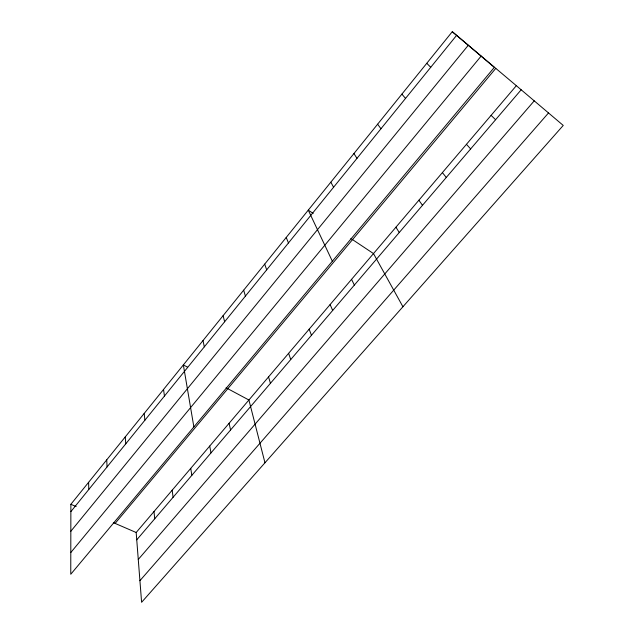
<?xml version="1.0" encoding="UTF-8"?>
<svg xmlns="http://www.w3.org/2000/svg" width="634" height="634" viewBox="0 0 634 634"><rect width="100%" height="100%" fill="white"/><g stroke="black" fill="none" stroke-linecap="round" stroke-linejoin="round"><path stroke-width="0.95" d="M70.873 504.292L70.762 574.261L494.33 67.378L452.272 31.7L70.873 504.292L76.167 506.574M70.865 511.614L456.591 35.369M70.834 531.26L468.28 45.276M70.794 552.531L481.087 56.141M115.119 523.407L495.788 68.369M136.175 532.505L516.338 85.685L563.238 125.429L141.604 602.3L136.175 532.505L113.343 522.638M136.746 539.827L521.172 89.782M138.275 559.45L534.232 100.854M139.924 580.673L548.513 112.947M187.616 367.197L183.353 364.915L193.869 426.936M226.092 387.794L248.908 400.006L264.964 462.772M313.172 213.412L308.267 210.139L332.343 261.224M350.887 238.519L373.489 253.576L402.923 306.745M452.272 31.7L516.338 85.685M491.088 115.356L495.598 119.723M426.761 63.313L430.74 67.283M466.45 144.314L470.642 148.942M401.885 94.133L405.538 98.405M442.389 172.599L446.281 177.465M377.618 124.209L380.963 128.75M418.884 200.217L422.49 205.313M353.938 153.547L356.99 158.349M395.925 227.202L399.254 232.519M330.829 182.18L333.595 187.236M351.561 279.356L354.358 285.07M330.116 304.558L332.676 310.462M286.227 237.449L288.462 242.957M309.146 329.204L311.468 335.283M264.703 264.116L266.684 269.838M288.628 353.32L290.729 359.565M243.67 290.182L245.413 296.102M268.554 376.913L270.441 383.316M223.113 315.661L224.626 321.763M229.096 423.282L230.57 429.987M203.007 340.561L204.314 346.846M209.719 446.067L210.995 452.906M190.747 468.368L191.833 475.334M163.556 389.45L164.444 396.076M172.171 490.193L173.082 497.286M144.195 413.447L144.885 420.223M153.991 511.567L154.728 518.778M125.255 436.905L125.762 443.832M106.734 459.856L107.059 466.925M88.609 482.315L88.768 489.511"/></g></svg>
